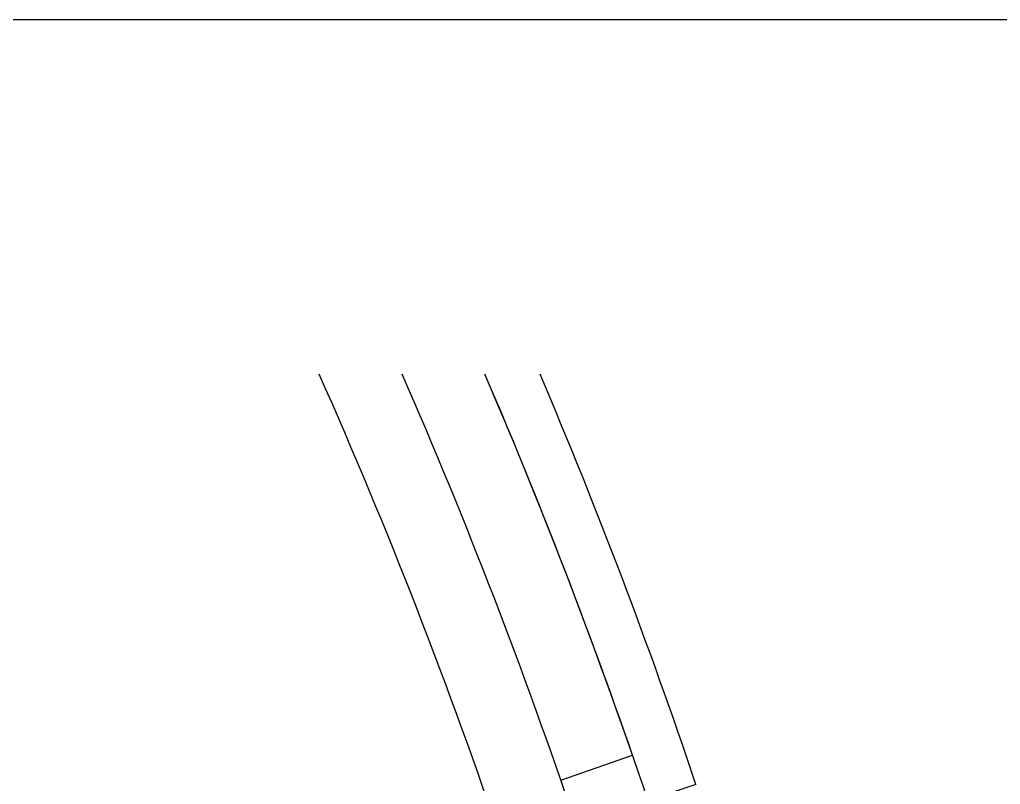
# Model space of a CAD drawing. Header units: inches. Extents: x 19267 to 40087, y 4081 to 15521.
# Drawn here: x 28340 to 30277, y 8051 to 9562 of the extents above; entities that cross this region are included whole.
import ezdxf

# ---------------------------------------------------------------- set-up
doc = ezdxf.new("R2010")
doc.units = ezdxf.units.IN
doc.header["$MEASUREMENT"] = 0
doc.layers.add('NEW_GF', color=7, linetype='Continuous', true_color=0xffffff)
doc.layers.add('vport', color=6, linetype='Continuous', plot=False)

msp = doc.modelspace()

# ---------------------------------------------------------------- linework, layer by layer
at = {"layer": 'NEW_GF', "color": 2, "linetype": 'Continuous', "ltscale": 100}
msp.add_line((29409.1, 8059.3), (29550.8, 8108.3), dxfattribs=at)
at = {"layer": 'NEW_GF', "color": 4, "linetype": 'Continuous', "ltscale": 100}
msp.add_line((29676, 8050.8), (29296.7, 7923.7), dxfattribs=at)
for centre, radius, start, end in [((19163.1, 4518.7), 10690.4, 18.57328, 23.96649), ((19166.3, 4519.9), 11087, 18.5707, 23.05169), ((19166.3, 4519.9), 11087, 18.5707, 23.05169)]:
    msp.add_arc(centre, radius, start, end, dxfattribs=at)
at = {"layer": 'NEW_GF', "color": 2, "linetype": 'Continuous', "ltscale": 100}
for centre, radius, start, end in [((19166.8, 4520.2), 10836.4, 18.57079, 23.6146), ((19166.8, 4520.2), 10836.4, 18.57079, 23.6146), ((19158, 4516.3), 10996, 19.06616, 23.27382), ((19158.1, 4516.3), 10995.9, 18.57497, 23.27382)]:
    msp.add_arc(centre, radius, start, end, dxfattribs=at)
at = {"layer": 'vport', "ltscale": 5}
msp.add_lwpolyline([(26403, 9561.6), (32963.8, 9561.6), (32963.8, 4081.2), (26403, 4081.2)], close=True, dxfattribs=at)

doc.saveas('drawing.dxf')
